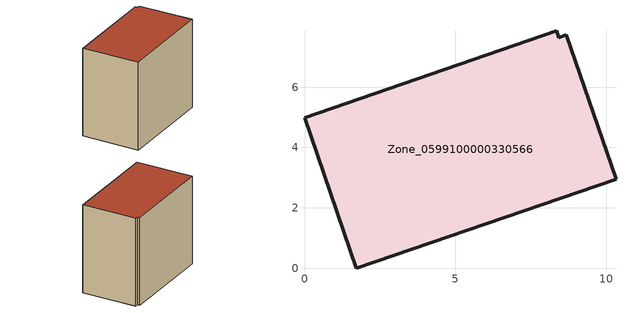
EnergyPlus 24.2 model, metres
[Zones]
Zone_0599100000330566
 floor ground (C_G): 8.35,7.87 8.43,7.64 8.68,7.73 10.32,2.95 1.71,0 0,4.99 z0
 wall outside (C_F): 8.35,7.87 0,4.99 1.71,0 10.32,2.95 8.68,7.73 8.43,7.64 8.35,7.87 z0:8.16
 roof outside (C_R): 8.43,7.64 8.35,7.87 0,4.99 1.71,0 10.32,2.95 8.68,7.73 z8.16
[BUILDING]
Pand.0599100000330566: North Axis=0; Terrain=City; Loads Convergence Tolerance Value=0.04; Temperature Convergence Tolerance Value=0.4; Solar Distribution=FullExterior; Maximum Number of Warmup Days=25; Minimum Number of Warmup Days=1
[Site:Location]
Rotterdam.The.Hague.AP_ZH_NLD Design_Conditions: Latitude=51.96; Longitude=4.45; Time Zone=1; Elevation=-4.5
[SITE:GROUNDTEMPERATURE:BUILDINGSURFACE]
18, 18, 18, 18, 18, 18, 18, 18, 18, 18, 18, 18
[MATERIAL] Thermal Absorptance=0.9; Solar Absorptance=0.7; Visible Absorptance=0.7
Name | Roughness | Thickness | Conductivity | Density | Specific Heat
G.TC.1975-1991 | MediumSmooth | 0.15 | 0.288461 | 540 | 1210
F.TC.1975-1991 | Rough | 0.3 | 0.230769 | 1920 | 840
R.TC.1975-1991 | MediumRough | 0.2 | 0.153846 | 1500 | 1000
[CONSTRUCTION]
C_G: G.TC.1975-1991
C_F: F.TC.1975-1991
C_R: R.TC.1975-1991
[ZONE]
Zone_0599100000330566: Type=1; Multiplier=1; Ceiling Height=Autocalculate; Volume=Autocalculate; Floor Area=autocalculate; Part of Total Floor Area=Yes
[ZONEINFILTRATION:DESIGNFLOWRATE]
Infil_Zone_0599100000330566: Zone or ZoneList or Space or SpaceList=Zone_0599100000330566; Schedule=AlwaysOn; Design Flow Rate Calculation Method=Flow/Area; Flow Rate per Floor Area=0.003; Constant Term Coefficient=1; Temperature Term Coefficient=0; Velocity Term Coefficient=0; Velocity Squared Term Coefficient=0
[HVACTEMPLATE:ZONE:IDEALLOADSAIRSYSTEM]
Zone_0599100000330566: Maximum Heating Supply Air Temperature=50; Minimum Cooling Supply Air Temperature=13; Maximum Heating Supply Air Humidity Ratio=0.0156; Minimum Cooling Supply Air Humidity Ratio=0.0077; Heating Limit=NoLimit; Cooling Limit=NoLimit; Dehumidification Control Type=ConstantSensibleHeatRatio; Cooling Sensible Heat Ratio=0.7; Dehumidification Setpoint=60; Humidification Control Type=None; Humidification Setpoint=30; Outdoor Air Method=None; Outdoor Air Flow Rate per Person=0.00944; Outdoor Air Flow Rate per Zone Floor Area=0; Outdoor Air Flow Rate per Zone=0; Demand Controlled Ventilation Type=None; Outdoor Air Economizer Type=NoEconomizer; Heat Recovery Type=None; Sensible Heat Recovery Effectiveness=0.7; Latent Heat Recovery Effectiveness=0.65
[ZONECONTROL:THERMOSTAT]
ThermostatControl_Zone_0599100000330566: Zone or ZoneList=Zone_0599100000330566; Control Type Schedule=DualSetpointControlType; Control 1=Thermostat_Zone_0599100000330566; Temperature Difference Between Cutout And Setpoint=0
[THERMOSTATSETPOINT:DUALSETPOINT]
Thermostat_Zone_0599100000330566: Heating Setpoint Temperature Schedule=HeatingSetpoint_Zone_0599100000330566; Cooling Setpoint Temperature Schedule=CoolingSetpoint_Zone_0599100000330566
[SCHEDULE:COMPACT]
HeatingSetpoint_Zone_0599100000330566: Through: 12/31, For: AllDays, Until: 24:00, 21
CoolingSetpoint_Zone_0599100000330566: Through: 12/31, For: AllDays, Until: 24:00, 24
DualSetpointControlType: Through: 12/31, For: AllDays, Until: 24:00, 4
AlwaysOn: Through: 12/31, For: AllDays, Until: 24:00, 1
